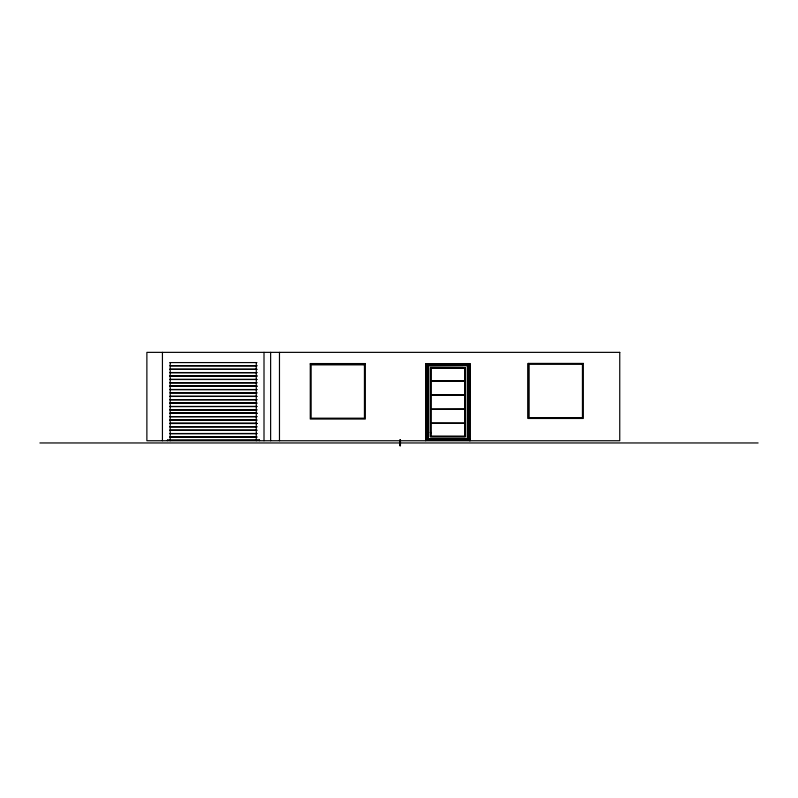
<?xml version="1.0" encoding="UTF-8"?>
<svg xmlns="http://www.w3.org/2000/svg" width="798" height="798" viewBox="0 0 798 798"><rect width="100%" height="100%" fill="white"/><g stroke="black" fill="none" stroke-linecap="round" stroke-linejoin="round"><path stroke-width="1.2" d="M465.104 367.788L430.551 367.788L430.551 436.536L465.104 436.536L465.104 367.788L430.551 367.788M169.924 362.581L256.926 362.581M425.733 363.689L469.922 363.689M310.262 363.998L365.304 363.998M425.733 364.097L469.922 364.097M425.733 365.195L469.922 365.165M425.733 365.314L469.922 365.314M427.808 365.614L462.96 365.484M425.733 365.654L427.558 365.654L427.548 438.681L425.733 438.681M469.922 365.654L468.097 365.654L468.097 438.681L469.922 438.681M430.641 367.868L465.015 367.868M430.81 368.008L464.845 368.008L464.845 436.316L430.86 436.277L430.86 368.048M169.924 369.155L256.926 369.215M169.924 369.354L256.926 369.354M169.924 372.546L256.926 372.596M169.924 372.736L256.926 372.736M169.924 376.117L256.926 376.117M169.924 379.369L256.926 379.409M169.924 379.509L256.926 379.509M430.511 381.045L465.144 381.105M430.511 381.165L465.144 381.215M430.511 381.274L465.144 381.274M169.924 382.751L256.926 382.701M169.924 382.89L256.926 382.89M169.924 386.082L256.926 386.082M169.924 386.142L256.926 386.142M169.924 386.282L256.926 386.282M169.924 389.474L256.926 389.524M169.924 389.663L256.926 389.663M256.926 392.855L169.924 392.855L256.926 392.955M430.511 395.05L465.144 395.05M430.511 395.16L465.144 395.219L430.511 395.279M169.924 396.237L256.926 396.297M169.924 396.436L256.926 396.436M169.924 399.678L256.926 399.628M169.924 399.818L256.926 399.818M169.924 403.01L256.926 403.01M169.924 403.07L256.926 403.199M169.924 406.451L256.926 406.391M169.924 406.591L256.926 406.591M430.511 409.105L465.144 409.055M430.511 409.284L465.144 409.224M169.924 409.783L256.926 409.833M169.924 409.973L256.926 409.973M169.924 413.354L256.926 413.354M169.924 416.606L256.926 416.556M169.924 416.746L256.926 416.746M169.924 419.938L256.926 419.987M169.924 420.127L256.926 420.127M430.511 423.05L465.144 423.11M256.926 423.319L169.924 423.319L256.926 423.419M430.511 423.279L465.144 423.279M169.924 423.509L256.926 423.509M169.924 426.76L256.926 426.711M169.924 426.9L256.926 426.9M169.924 430.092L256.926 430.142M169.924 430.282L256.926 430.282M431.01 432.416L430.252 432.416L431.01 433.035M169.924 433.533L256.926 433.474M169.924 433.673L256.926 433.673M465.005 436.456L430.651 436.456L430.73 367.938M169.924 436.965L256.926 436.955M169.924 437.055L256.926 437.055M425.733 439.01L469.922 439.01L469.922 440.745L469.922 363.579L425.733 363.609L425.733 440.745M425.733 439.139L469.922 439.169M259.41 440.247L167.44 440.247L259.41 440.107M425.733 440.237L469.922 440.237M39.9 442.96L758.1 442.96M528.266 363.429L528.266 418.471M469.753 365.654L469.623 438.681L469.533 365.654M469.364 365.654L469.364 438.681M468.276 365.654L468.276 438.681M468.157 365.654L468.117 438.681M467.847 365.654L467.887 438.681M467.518 365.654L467.548 438.681L428.047 438.681L427.997 365.654L428.047 438.681L467.548 438.631L467.608 365.654L427.808 365.733L427.848 438.681M467.429 365.803L467.429 438.521M464.755 368.087L464.755 436.247M428.227 365.803L428.227 438.521M427.379 365.654L427.509 438.681M426.292 365.654L426.292 438.681M426.122 438.681L426.082 365.654L425.903 438.681M400.446 440.656L400.446 445.643L399.798 445.643L399.888 440.656M400.347 439.658L400.347 445.643M400.167 440.656L400.167 445.643M399.978 439.658L399.978 445.643M279.47 352.357L279.47 440.745M270.632 352.357L270.632 440.745M264.008 352.357L264.008 440.745M259.5 440.137L259.5 440.676M256.268 362.581L256.268 440.745M170.203 362.581L170.203 440.745M167.44 440.107L167.44 440.676M162.433 352.357L162.433 440.745M619.757 352.357L146.882 352.357L146.882 440.745L619.757 440.745L619.757 352.357M583.298 363.429L528.057 363.409L528.057 418.471L583.298 418.471L583.298 363.409M365.304 363.559L310.262 363.559L310.262 419.04L365.304 419.04L365.304 363.559M582.44 364.297L529.124 364.297L529.124 417.603L582.44 417.603L582.44 364.297M364.437 364.866L311.13 364.866L311.13 418.182L364.437 418.182L364.437 364.866M256.926 365.773L169.924 365.773L256.926 365.833M465.463 367.479L430.192 367.479L430.192 436.855L465.463 436.855L465.463 367.479M256.926 375.928L169.924 375.928L256.926 375.988M256.926 413.165L169.924 413.165L256.926 413.224"/></g></svg>
